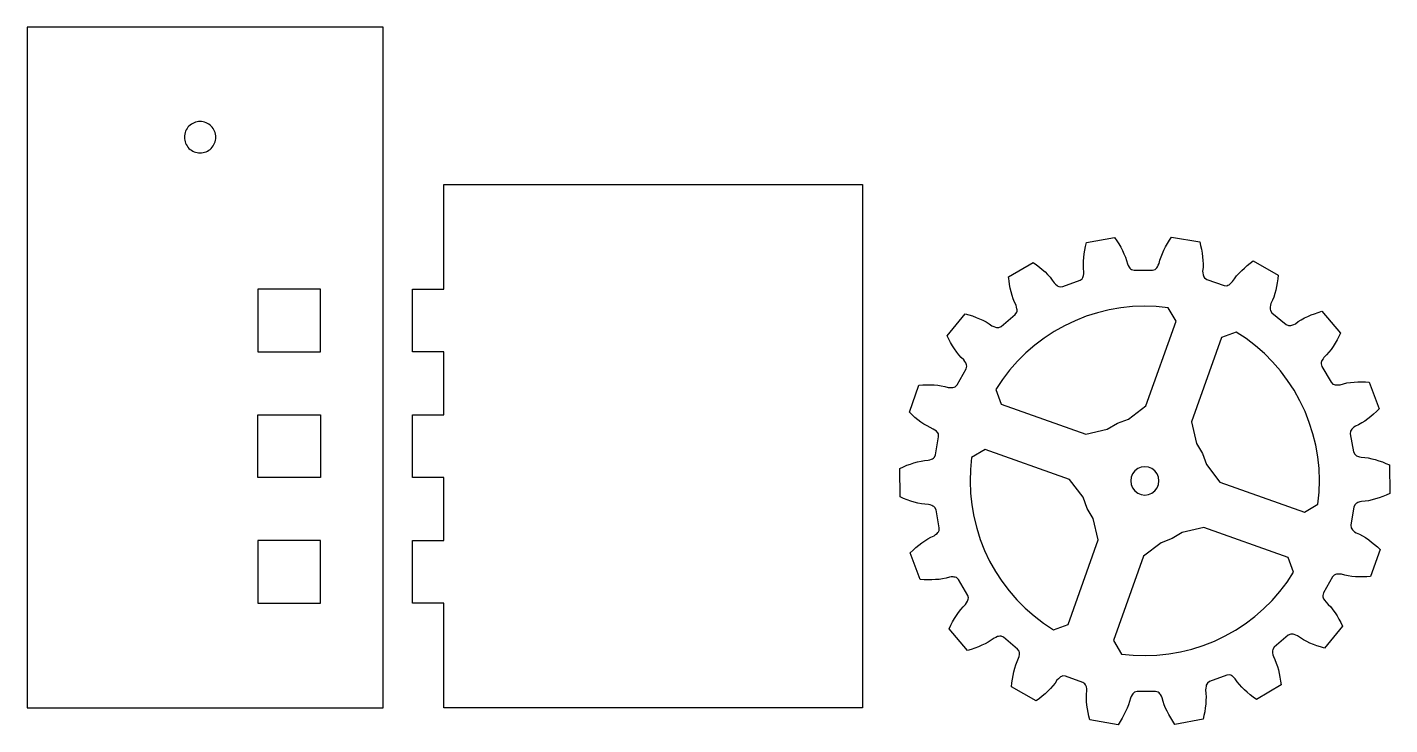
# Model space of a CAD drawing. Extents: x -144 to -14, y -272 to -205.
import ezdxf

# ---------------------------------------------------------------- set-up
doc = ezdxf.new("R2010")
doc.units = 0
doc.layers.get('0').update_dxf_attribs({"linetype": 'CONTINUOUS'})

msp = doc.modelspace()

# ---------------------------------------------------------------- linework, layer by layer
for points in [[(-143.72, -270.47), (-109.71, -270.47), (-109.71, -205.47), (-143.72, -205.47)], [(-106.93, -260.47), (-106.93, -254.47), (-103.93, -254.47), (-103.93, -248.47), (-106.93, -248.47), (-106.93, -242.47), (-103.93, -242.47), (-103.93, -236.47), (-106.93, -236.47), (-106.93, -230.47), (-103.93, -230.47), (-103.93, -220.47), (-63.93, -220.47), (-63.93, -270.47), (-103.93, -270.47), (-103.93, -260.47)], [(-17.3, -253.01), (-17.27, -253.26), (-17.21, -253.37), (-17.15, -253.45), (-17.08, -253.52), (-16.94, -253.64), (-16.79, -253.74), (-16.49, -253.87), (-16.19, -254.03), (-15.89, -254.21), (-15.6, -254.41), (-15.32, -254.63), (-15.04, -254.85), (-14.76, -255.1), (-14.49, -255.35), (-15.41, -257.92), (-15.78, -257.94), (-16.14, -257.96), (-16.5, -257.96), (-16.86, -257.94), (-17.21, -257.92), (-17.55, -257.87), (-17.88, -257.8), (-18.21, -257.71), (-18.38, -257.7), (-18.57, -257.7), (-18.66, -257.71), (-18.77, -257.73), (-18.88, -257.78), (-19.06, -257.96), (-19.93, -259.49), (-19.99, -259.73), (-19.97, -259.86), (-19.94, -259.96), (-19.9, -260.05), (-19.8, -260.2), (-19.7, -260.35), (-19.46, -260.58), (-19.23, -260.83), (-19.02, -261.1), (-18.81, -261.39), (-18.62, -261.68), (-18.44, -261.99), (-18.26, -262.32), (-18.1, -262.65), (-19.83, -264.75), (-20.19, -264.64), (-20.54, -264.53), (-20.88, -264.41), (-21.21, -264.28), (-21.52, -264.13), (-21.83, -263.97), (-22.12, -263.79), (-22.39, -263.6), (-22.55, -263.53), (-22.72, -263.46), (-22.82, -263.44), (-22.92, -263.43), (-23.05, -263.43), (-23.28, -263.53), (-24.62, -264.67), (-24.76, -264.89), (-24.78, -265.01), (-24.79, -265.11), (-24.78, -265.21), (-24.74, -265.39), (-24.7, -265.56), (-24.55, -265.86), (-24.42, -266.18), (-24.31, -266.5), (-24.22, -266.84), (-24.14, -267.19), (-24.07, -267.54), (-24.02, -267.9), (-23.97, -268.27), (-26.32, -269.65), (-26.62, -269.43), (-26.91, -269.21), (-27.19, -268.98), (-27.45, -268.74), (-27.7, -268.49), (-27.93, -268.24), (-28.15, -267.97), (-28.34, -267.7), (-28.47, -267.57), (-28.6, -267.45), (-28.68, -267.4), (-28.78, -267.35), (-28.9, -267.31), (-29.15, -267.33), (-30.8, -267.95), (-31, -268.1), (-31.07, -268.2), (-31.11, -268.3), (-31.13, -268.39), (-31.16, -268.57), (-31.18, -268.75), (-31.14, -269.08), (-31.13, -269.42), (-31.14, -269.77), (-31.16, -270.12), (-31.21, -270.47), (-31.26, -270.83), (-31.34, -271.19), (-31.42, -271.55), (-34.1, -272.04), (-34.31, -271.73), (-34.51, -271.42), (-34.69, -271.11), (-34.85, -270.79), (-35, -270.48), (-35.13, -270.16), (-35.24, -269.84), (-35.32, -269.51), (-35.4, -269.35), (-35.49, -269.19), (-35.55, -269.12), (-35.62, -269.04), (-35.72, -268.96), (-35.96, -268.89), (-37.72, -268.91), (-37.97, -268.98), (-38.06, -269.06), (-38.13, -269.13), (-38.19, -269.21), (-38.28, -269.37), (-38.35, -269.53), (-38.43, -269.86), (-38.54, -270.18), (-38.66, -270.5), (-38.81, -270.82), (-38.97, -271.14), (-39.15, -271.45), (-39.34, -271.77), (-39.54, -272.08), (-42.23, -271.62), (-42.32, -271.26), (-42.4, -270.9), (-42.46, -270.55), (-42.51, -270.2), (-42.54, -269.85), (-42.55, -269.5), (-42.55, -269.16), (-42.51, -268.83), (-42.53, -268.65), (-42.56, -268.47), (-42.59, -268.38), (-42.63, -268.28), (-42.7, -268.18), (-42.9, -268.03), (-44.56, -267.44), (-44.81, -267.42), (-44.93, -267.46), (-45.02, -267.51), (-45.1, -267.57), (-45.24, -267.69), (-45.37, -267.81), (-45.55, -268.09), (-45.76, -268.36), (-45.99, -268.62), (-46.23, -268.87), (-46.49, -269.11), (-46.77, -269.35), (-47.05, -269.58), (-47.35, -269.8), (-49.72, -268.45), (-49.68, -268.08), (-49.63, -267.72), (-49.57, -267.36), (-49.5, -267.02), (-49.41, -266.68), (-49.3, -266.35), (-49.18, -266.03), (-49.03, -265.73), (-48.99, -265.56), (-48.96, -265.38), (-48.95, -265.28), (-48.96, -265.18), (-48.98, -265.06), (-49.13, -264.85), (-50.48, -263.72), (-50.71, -263.62), (-50.84, -263.62), (-50.94, -263.64), (-51.04, -263.66), (-51.21, -263.73), (-51.37, -263.8), (-51.64, -264), (-51.93, -264.18), (-52.23, -264.34), (-52.54, -264.49), (-52.87, -264.63), (-53.21, -264.76), (-53.56, -264.88), (-53.91, -264.98), (-55.68, -262.91), (-55.52, -262.58), (-55.35, -262.25), (-55.17, -261.94), (-54.98, -261.64), (-54.78, -261.35), (-54.56, -261.08), (-54.34, -260.82), (-54.1, -260.59), (-54, -260.44), (-53.91, -260.28), (-53.87, -260.19), (-53.84, -260.09), (-53.82, -259.97), (-53.89, -259.72), (-54.78, -258.21), (-54.96, -258.03), (-55.08, -257.99), (-55.18, -257.97), (-55.28, -257.96), (-55.46, -257.96), (-55.63, -257.97), (-55.96, -258.07), (-56.29, -258.14), (-56.63, -258.19), (-56.98, -258.22), (-57.33, -258.24), (-57.69, -258.25), (-58.06, -258.24), (-58.43, -258.22), (-59.38, -255.66), (-59.11, -255.41), (-58.84, -255.16), (-58.57, -254.93), (-58.29, -254.71), (-58, -254.51), (-57.71, -254.32), (-57.41, -254.16), (-57.11, -254.02), (-56.96, -253.92), (-56.82, -253.8), (-56.75, -253.73), (-56.69, -253.65), (-56.63, -253.54), (-56.61, -253.28), (-56.92, -251.55), (-57.04, -251.33), (-57.13, -251.24), (-57.22, -251.19), (-57.31, -251.15), (-57.48, -251.09), (-57.65, -251.04), (-57.99, -251.02), (-58.32, -250.97), (-58.66, -250.9), (-59, -250.82), (-59.34, -250.71), (-59.68, -250.59), (-60.02, -250.46), (-60.36, -250.31), (-60.38, -247.59), (-60.04, -247.44), (-59.7, -247.3), (-59.36, -247.18), (-59.03, -247.07), (-58.69, -246.98), (-58.35, -246.9), (-58.02, -246.85), (-57.68, -246.82), (-57.51, -246.77), (-57.34, -246.71), (-57.25, -246.67), (-57.16, -246.61), (-57.07, -246.53), (-56.96, -246.3), (-56.67, -244.57), (-56.7, -244.31), (-56.76, -244.21), (-56.82, -244.12), (-56.89, -244.05), (-57.03, -243.94), (-57.18, -243.84), (-57.48, -243.7), (-57.78, -243.54), (-58.08, -243.36), (-58.37, -243.17), (-58.65, -242.95), (-58.93, -242.72), (-59.2, -242.48), (-59.47, -242.23), (-58.56, -239.66), (-58.19, -239.63), (-57.82, -239.62), (-57.46, -239.62), (-57.11, -239.63), (-56.76, -239.66), (-56.42, -239.71), (-56.08, -239.77), (-55.76, -239.86), (-55.58, -239.87), (-55.4, -239.88), (-55.31, -239.87), (-55.2, -239.84), (-55.09, -239.8), (-54.91, -239.62), (-54.04, -238.09), (-53.98, -237.84), (-54, -237.72), (-54.03, -237.62), (-54.07, -237.53), (-54.16, -237.38), (-54.27, -237.23), (-54.51, -237), (-54.73, -236.75), (-54.95, -236.48), (-55.15, -236.19), (-55.35, -235.89), (-55.53, -235.58), (-55.71, -235.26), (-55.87, -234.93), (-54.14, -232.83), (-53.78, -232.93), (-53.43, -233.04), (-53.09, -233.17), (-52.76, -233.3), (-52.44, -233.45), (-52.14, -233.61), (-51.85, -233.78), (-51.58, -233.98), (-51.41, -234.05), (-51.24, -234.11), (-51.15, -234.14), (-51.04, -234.15), (-50.92, -234.15), (-50.69, -234.04), (-49.35, -232.9), (-49.21, -232.69), (-49.18, -232.57), (-49.18, -232.46), (-49.19, -232.37), (-49.23, -232.19), (-49.27, -232.02), (-49.42, -231.72), (-49.55, -231.4), (-49.65, -231.07), (-49.75, -230.74), (-49.83, -230.39), (-49.9, -230.04), (-49.95, -229.67), (-49.99, -229.3), (-47.65, -227.93), (-47.34, -228.14), (-47.05, -228.37), (-46.78, -228.6), (-46.51, -228.84), (-46.27, -229.09), (-46.03, -229.34), (-45.82, -229.61), (-45.63, -229.88), (-45.5, -230), (-45.36, -230.12), (-45.28, -230.18), (-45.19, -230.23), (-45.07, -230.26), (-44.82, -230.24), (-43.17, -229.63), (-42.97, -229.48), (-42.9, -229.37), (-42.86, -229.28), (-42.84, -229.18), (-42.81, -229), (-42.79, -228.83), (-42.83, -228.49), (-42.84, -228.15), (-42.83, -227.81), (-42.81, -227.46), (-42.76, -227.11), (-42.7, -226.75), (-42.63, -226.39), (-42.54, -226.03), (-39.87, -225.54), (-39.66, -225.85), (-39.46, -226.16), (-39.28, -226.47), (-39.12, -226.78), (-38.97, -227.1), (-38.84, -227.42), (-38.73, -227.74), (-38.64, -228.06), (-38.56, -228.22), (-38.48, -228.38), (-38.42, -228.46), (-38.35, -228.54), (-38.25, -228.61), (-38, -228.68), (-36.24, -228.67), (-36, -228.6), (-35.9, -228.52), (-35.83, -228.44), (-35.78, -228.36), (-35.69, -228.2), (-35.61, -228.04), (-35.54, -227.72), (-35.43, -227.39), (-35.3, -227.07), (-35.16, -226.75), (-35, -226.44), (-34.82, -226.12), (-34.63, -225.81), (-34.43, -225.5), (-31.74, -225.95), (-31.65, -226.31), (-31.57, -226.67), (-31.51, -227.03), (-31.46, -227.38), (-31.43, -227.73), (-31.42, -228.07), (-31.42, -228.41), (-31.46, -228.75), (-31.44, -228.92), (-31.41, -229.1), (-31.38, -229.2), (-31.34, -229.29), (-31.27, -229.4), (-31.07, -229.55), (-29.41, -230.14), (-29.16, -230.15), (-29.04, -230.11), (-28.94, -230.06), (-28.86, -230.01), (-28.73, -229.89), (-28.6, -229.76), (-28.42, -229.48), (-28.21, -229.22), (-27.98, -228.96), (-27.73, -228.71), (-27.47, -228.46), (-27.2, -228.23), (-26.91, -228), (-26.62, -227.78), (-24.25, -229.13), (-24.29, -229.49), (-24.33, -229.86), (-24.4, -230.21), (-24.47, -230.56), (-24.56, -230.9), (-24.67, -231.23), (-24.79, -231.54), (-24.93, -231.85), (-24.98, -232.02), (-25.01, -232.2), (-25.02, -232.29), (-25.01, -232.4), (-24.99, -232.52), (-24.84, -232.73), (-23.49, -233.85), (-23.25, -233.95), (-23.13, -233.96), (-23.03, -233.94), (-22.93, -233.92), (-22.76, -233.85), (-22.6, -233.78), (-22.33, -233.58), (-22.04, -233.4), (-21.74, -233.23), (-21.42, -233.08), (-21.1, -232.94), (-20.76, -232.82), (-20.41, -232.7), (-20.06, -232.59), (-18.29, -234.67), (-18.45, -235), (-18.62, -235.33), (-18.8, -235.64), (-18.99, -235.94), (-19.19, -236.23), (-19.4, -236.5), (-19.63, -236.76), (-19.87, -236.99), (-19.96, -237.14), (-20.06, -237.29), (-20.1, -237.38), (-20.13, -237.48), (-20.15, -237.61), (-20.08, -237.85), (-19.19, -239.37), (-19.01, -239.54), (-18.89, -239.59), (-18.79, -239.61), (-18.69, -239.62), (-18.51, -239.62), (-18.33, -239.6), (-18.01, -239.51), (-17.68, -239.44), (-17.34, -239.39), (-16.99, -239.35), (-16.63, -239.33), (-16.27, -239.33), (-15.91, -239.34), (-15.54, -239.36), (-14.59, -241.91), (-14.85, -242.17), (-15.13, -242.42), (-15.4, -242.65), (-15.68, -242.87), (-15.97, -243.07), (-16.26, -243.25), (-16.56, -243.42), (-16.86, -243.56), (-17.01, -243.66), (-17.15, -243.78), (-17.21, -243.85), (-17.28, -243.93), (-17.34, -244.04), (-17.36, -244.29), (-17.04, -246.02), (-16.93, -246.25), (-16.84, -246.33), (-16.75, -246.39), (-16.66, -246.43), (-16.49, -246.49), (-16.32, -246.53), (-15.98, -246.56), (-15.65, -246.6), (-15.31, -246.67), (-14.97, -246.76), (-14.63, -246.86), (-14.29, -246.98), (-13.95, -247.12), (-13.61, -247.26), (-13.59, -249.99), (-13.93, -250.14), (-14.26, -250.28), (-14.6, -250.4), (-14.94, -250.51), (-15.28, -250.6), (-15.62, -250.68), (-15.95, -250.73), (-16.29, -250.75), (-16.46, -250.8), (-16.63, -250.86), (-16.72, -250.91), (-16.8, -250.96), (-16.9, -251.05), (-17.01, -251.27)], [(-115.71, -236.47), (-115.71, -230.47), (-121.71, -230.47), (-121.71, -236.47)], [(-36.87, -241.61), (-34, -233.54), (-34.76, -232.26), (-35.89, -232.14), (-37.02, -232.11), (-38.15, -232.15), (-39.28, -232.27), (-40.39, -232.46), (-41.49, -232.73), (-42.57, -233.07), (-43.62, -233.49), (-44.65, -233.97), (-45.63, -234.53), (-46.58, -235.15), (-47.48, -235.83), (-48.34, -236.57), (-49.14, -237.37), (-49.89, -238.22), (-50.58, -239.12), (-51.2, -240.06), (-50.69, -241.46), (-42.62, -244.34), (-40.57, -243.85), (-39.6, -243.28), (-38.55, -242.89)], [(-29.8, -248.9), (-21.73, -251.78), (-20.45, -251.01), (-20.34, -249.88), (-20.3, -248.75), (-20.34, -247.62), (-20.46, -246.5), (-20.66, -245.38), (-20.92, -244.28), (-21.27, -243.2), (-21.68, -242.15), (-22.17, -241.13), (-22.72, -240.14), (-23.34, -239.19), (-24.02, -238.29), (-24.77, -237.43), (-25.56, -236.63), (-26.41, -235.88), (-27.31, -235.2), (-28.26, -234.57), (-29.66, -235.08), (-32.53, -243.15), (-32.04, -245.21), (-31.47, -246.17), (-31.09, -247.23)], [(-115.71, -248.47), (-121.71, -248.47), (-121.71, -242.47), (-115.71, -242.47)], [(-44.16, -248.67), (-52.24, -245.8), (-53.52, -246.57), (-53.63, -247.69), (-53.66, -248.82), (-53.62, -249.95), (-53.51, -251.08), (-53.31, -252.2), (-53.04, -253.3), (-52.7, -254.37), (-52.29, -255.43), (-51.8, -256.45), (-51.25, -257.44), (-50.63, -258.38), (-49.94, -259.29), (-49.2, -260.14), (-48.4, -260.95), (-47.55, -261.69), (-46.65, -262.38), (-45.71, -263), (-44.31, -262.5), (-41.43, -254.42), (-41.92, -252.37), (-42.5, -251.41), (-42.88, -250.35)], [(-35.63, -248.79), (-35.68, -248.44), (-35.81, -248.11), (-36.03, -247.83), (-36.31, -247.62), (-36.63, -247.48), (-36.98, -247.44), (-37.33, -247.48), (-37.66, -247.62), (-37.94, -247.83), (-38.15, -248.11), (-38.29, -248.44), (-38.33, -248.79), (-38.29, -249.14), (-38.15, -249.46), (-37.94, -249.74), (-37.66, -249.96), (-37.33, -250.09), (-36.98, -250.14), (-36.63, -250.09), (-36.31, -249.96), (-36.03, -249.74), (-35.81, -249.46), (-35.68, -249.14)], [(-37.1, -255.97), (-39.97, -264.04), (-39.21, -265.32), (-38.08, -265.43), (-36.95, -265.47), (-35.82, -265.43), (-34.69, -265.31), (-33.58, -265.12), (-32.48, -264.85), (-31.4, -264.51), (-30.34, -264.09), (-29.32, -263.6), (-28.33, -263.05), (-27.39, -262.43), (-26.48, -261.75), (-25.63, -261.01), (-24.83, -260.21), (-24.08, -259.36), (-23.39, -258.46), (-22.77, -257.51), (-23.28, -256.11), (-31.35, -253.24), (-33.4, -253.73), (-34.37, -254.3), (-35.42, -254.69)], [(-115.71, -260.47), (-115.71, -254.47), (-121.71, -254.47), (-121.71, -260.47)]]:
    msp.add_lwpolyline(points, close=True)
msp.add_lwpolyline([(-127.21, -217.47, 0.414214), (-125.71, -215.97, 0.414214), (-127.21, -214.47, 0.414214), (-128.71, -215.97, 0.414214)], format="xyb", close=True)

doc.saveas('drawing.dxf')
